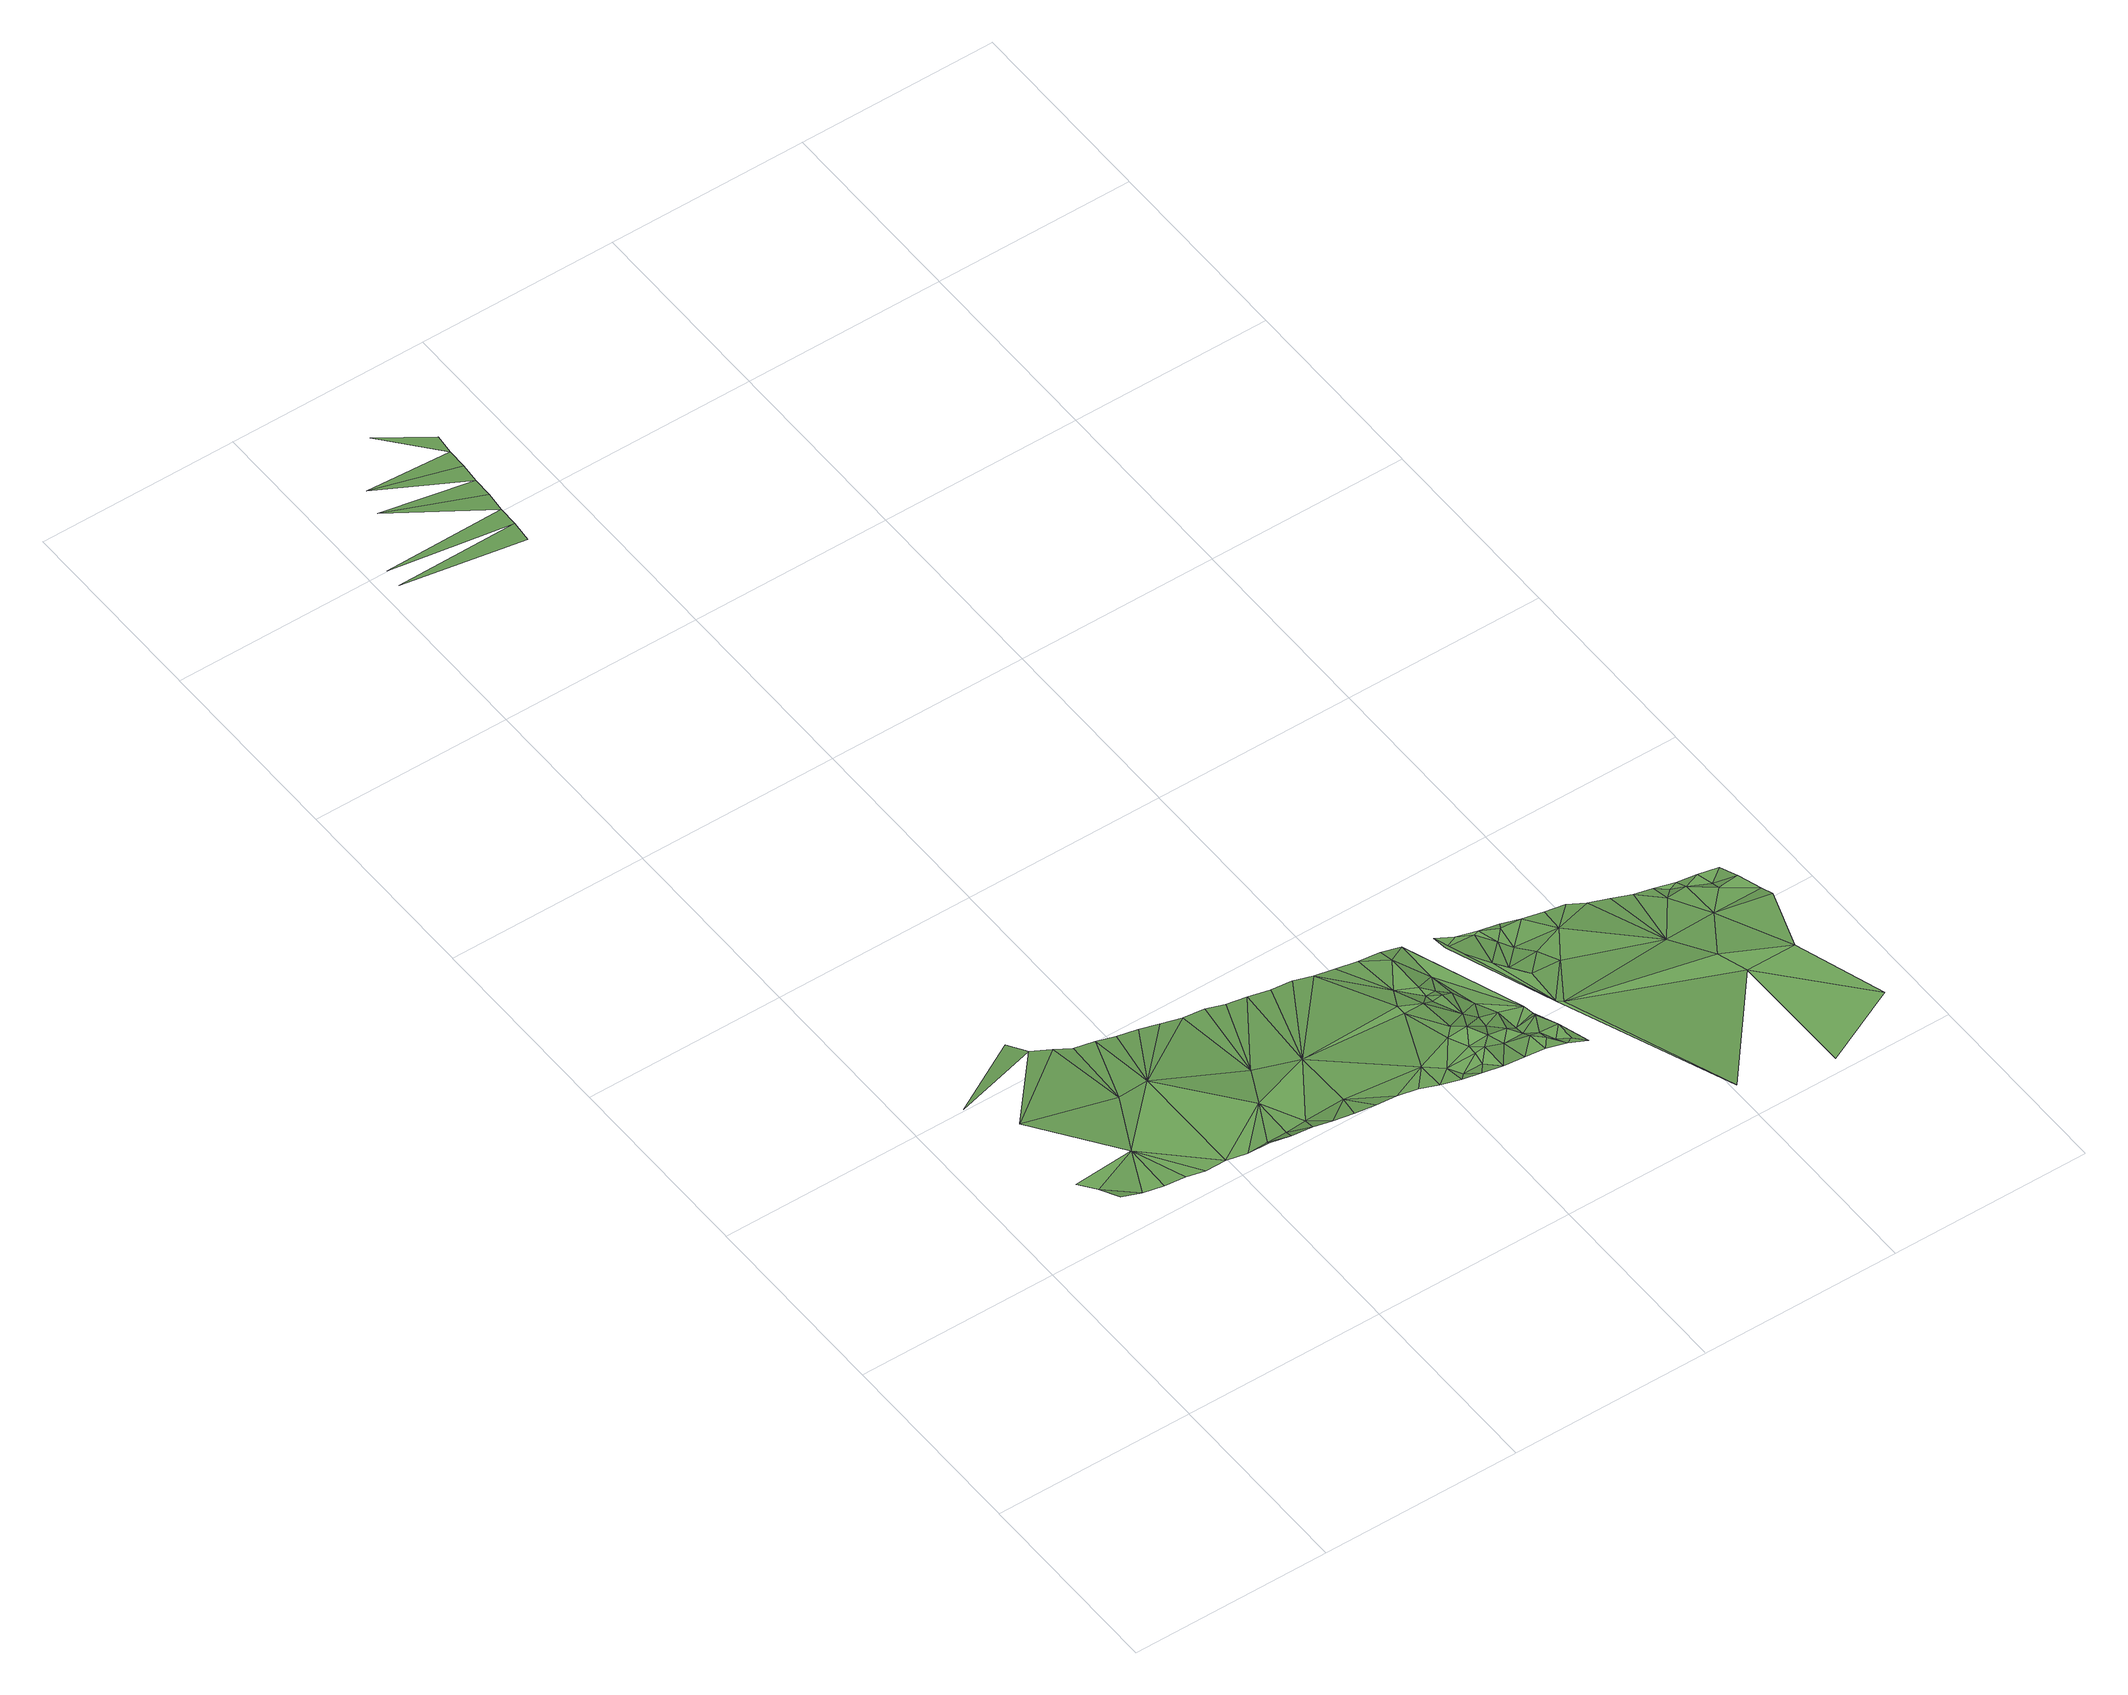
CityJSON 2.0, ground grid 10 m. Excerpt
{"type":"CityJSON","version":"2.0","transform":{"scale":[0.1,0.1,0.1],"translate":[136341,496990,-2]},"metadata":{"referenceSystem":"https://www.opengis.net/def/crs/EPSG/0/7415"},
"CityObjects":{
"plantcover1":{"type":"PlantCover","attributes":{"3df_class":"Forest","bgt_fysiekvoorkomen":"loofbos","bgt_status":"bestaand","identificatienamespace":"NL.IMGeo","begroeidterreindeeloptalud":"false","relatievehoogteligging":0,"aantal_punten":0},"geometry":[{"type":"MultiSurface","lod":"1","boundaries":[[[0,1,2]],[[3,4,0]],[[3,0,2]],[[5,3,2]],[[6,3,5]],[[7,8,3]],[[6,9,3]],[[10,11,12]],[[9,13,3]],[[8,14,12]],[[7,14,8]],[[15,3,13]],[[7,3,15]],[[16,14,7]],[[7,17,16]],[[18,19,13]],[[17,7,15]],[[18,20,21]],[[15,13,19]],[[21,19,18]],[[20,22,21]],[[17,15,23]],[[24,21,22]],[[24,19,21]],[[25,24,22]],[[15,26,23]],[[27,19,24]],[[28,15,19]],[[27,24,25]],[[15,29,26]],[[25,30,27]],[[29,15,31]],[[31,15,28]],[[32,19,27]],[[27,30,33]],[[32,28,19]],[[33,30,34]],[[33,32,27]],[[35,33,34]],[[36,31,28]],[[35,37,33]],[[36,28,38]],[[39,28,32]],[[38,28,39]],[[33,40,32]],[[33,37,40]],[[37,41,40]],[[39,32,42]],[[41,43,40]],[[42,32,44]],[[32,40,45]],[[46,47,48]],[[40,43,49]],[[44,32,50]],[[51,52,46]],[[49,43,53]],[[32,54,50]],[[32,45,54]],[[55,49,53]],[[40,49,56]],[[57,55,53]],[[58,49,55]],[[59,60,51]],[[40,56,45]],[[57,61,55]],[[62,60,59]],[[49,63,56]],[[63,49,58]],[[58,55,61]],[[61,57,64]],[[62,65,66]],[[45,56,67]],[[68,58,61]],[[66,65,69]],[[61,64,68]],[[63,58,68]],[[56,63,70]],[[71,50,54]],[[70,67,56]],[[54,45,72]],[[71,73,50]],[[67,72,45]],[[63,68,74]],[[74,70,63]],[[72,71,54]],[[68,64,75]],[[76,67,70]],[[64,77,75]],[[76,72,67]],[[74,68,75]],[[71,78,73]],[[79,71,72]],[[80,70,74]],[[81,82,69]],[[83,72,76]],[[79,72,83]],[[84,76,70]],[[84,70,80]],[[71,79,85]],[[86,74,75]],[[87,78,71]],[[75,77,88]],[[86,80,74]],[[89,83,76]],[[87,71,85]],[[79,83,89]],[[88,77,90]],[[85,79,91]],[[91,79,89]],[[92,86,75]],[[93,89,76]],[[94,76,84]],[[92,75,88]],[[95,78,87]],[[96,84,80]],[[93,91,89]],[[93,76,94]],[[96,80,86]],[[85,91,97]],[[88,90,98]],[[87,85,97]],[[92,99,86]],[[94,84,96]],[[92,88,100]],[[97,91,93]],[[96,86,99]],[[98,90,101]],[[100,88,98]],[[97,93,94]],[[95,87,102]],[[100,98,103]],[[92,104,99]],[[102,87,97]],[[98,101,103]],[[104,92,100]],[[105,96,99]],[[94,96,105]],[[97,94,105]],[[103,101,106]],[[107,100,103]],[[99,104,108]],[[97,105,102]],[[108,105,99]],[[107,104,100]],[[103,106,107]],[[106,101,109]],[[105,108,102]],[[108,104,107]],[[107,106,109]],[[107,109,108]],[[110,111,112]],[[110,113,111]],[[111,114,112]],[[110,115,116]],[[110,117,113]],[[111,113,118]],[[117,119,113]],[[114,111,118]],[[113,119,120]],[[116,121,110]],[[118,113,120]],[[110,121,117]],[[117,122,119]],[[118,123,114]],[[119,124,120]],[[118,120,123]],[[119,122,124]],[[117,121,122]],[[120,125,123]],[[120,124,125]],[[125,126,123]],[[124,127,125]],[[116,115,128]],[[122,129,124]],[[127,126,125]],[[121,129,122]],[[116,130,121]],[[124,129,127]],[[129,131,127]],[[130,129,121]],[[131,129,132]],[[130,116,133]],[[133,116,128]],[[129,134,132]],[[130,134,129]],[[130,135,134]],[[130,136,135]],[[137,128,138]],[[130,133,139]],[[136,130,140]],[[133,128,141]],[[140,130,139]],[[142,136,140]],[[139,133,141]],[[128,137,141]],[[142,140,143]],[[144,140,139]],[[143,140,144]],[[143,145,142]],[[143,144,145]],[[144,139,146]],[[145,144,147]],[[139,141,148]],[[149,144,146]],[[147,144,149]],[[146,139,150]],[[150,139,148]],[[146,151,149]],[[149,152,147]],[[146,150,151]],[[149,151,152]]]}]}
},
"vertices":[
[41,123,13],[46,114,13],[56,112,11],[66,134,12],[35,131,13],[66,110,11],[76,108,12],[81,164,10],[36,174,13],[85,106,12],[60,218,9],[21,194,14],[66,209,9],[95,105,13],[75,204,9],[96,164,11],[83,200,8],[93,198,8],[105,103,13],[126,124,13],[115,101,15],[116,104,12],[125,99,15],[102,195,8],[126,104,12],[135,97,16],[112,193,8],[136,104,13],[136,144,10],[122,191,7],[144,95,16],[132,188,7],[156,134,13],[156,104,14],[154,93,16],[164,91,17],[142,186,8],[174,90,17],[151,183,8],[161,181,8],[192,97,18],[184,88,17],[171,178,9],[194,86,15],[181,176,10],[206,129,15],[68,588,9],[5,585,12],[67,577,9],[202,92,15],[190,173,10],[68,598,9],[6,595,12],[204,84,14],[206,134,15],[207,87,13],[211,104,18],[213,82,14],[217,92,15],[69,608,9],[21,623,14],[217,87,13],[69,618,9],[217,97,15],[223,80,14],[70,628,9],[26,638,12],[216,109,18],[222,92,16],[70,638,9],[221,104,19],[211,144,13],[216,129,15],[200,171,10],[227,97,16],[232,92,12],[226,114,15],[233,78,15],[210,168,11],[221,134,12],[231,104,13],[71,648,9],[46,663,11],[221,129,13],[231,109,14],[221,139,13],[237,97,14],[221,159,13],[242,87,15],[226,129,14],[243,77,15],[226,134,12],[242,92,12],[231,129,12],[236,119,11],[220,166,12],[241,109,11],[231,144,9],[247,82,15],[242,97,11],[247,87,14],[253,75,14],[230,164,11],[252,82,11],[252,97,13],[251,104,13],[257,77,13],[257,87,13],[253,100,11],[263,73,11],[265,100,11],[246,154,9],[244,160,11],[256,134,11],[253,157,9],[297,12,15],[267,97,12],[266,119,11],[261,154,8],[261,129,9],[266,144,9],[281,119,10],[276,129,10],[263,154,9],[271,139,7],[271,149,10],[273,152,9],[282,149,9],[342,67,11],[291,134,11],[326,104,8],[292,146,10],[302,144,10],[337,82,11],[311,141,8],[321,138,7],[331,135,6],[382,22,11],[342,2,12],[351,104,9],[341,124,7],[367,67,11],[340,133,6],[346,129,5],[351,124,8],[350,130,6],[361,114,10],[359,127,8],[377,97,11],[361,119,8],[376,104,9],[371,114,11],[369,125,8]
]}
